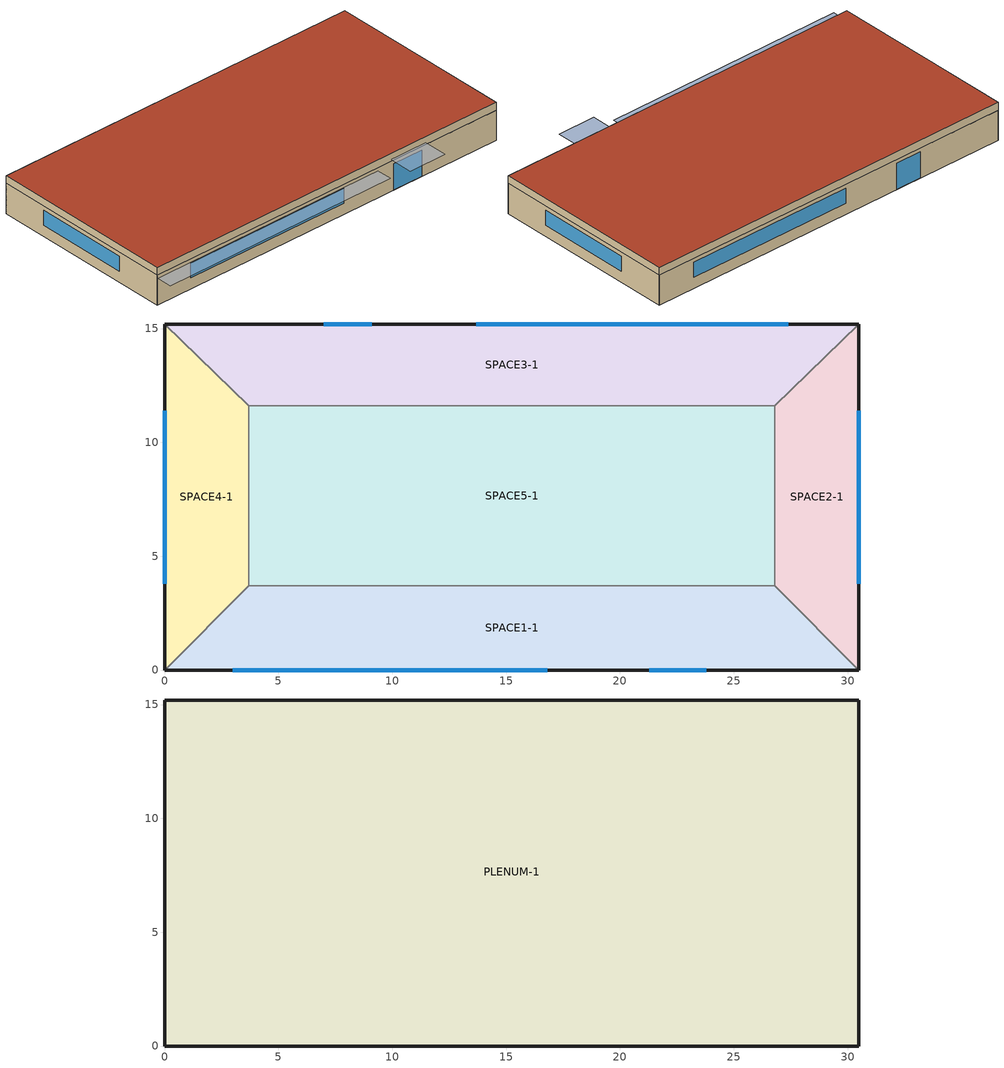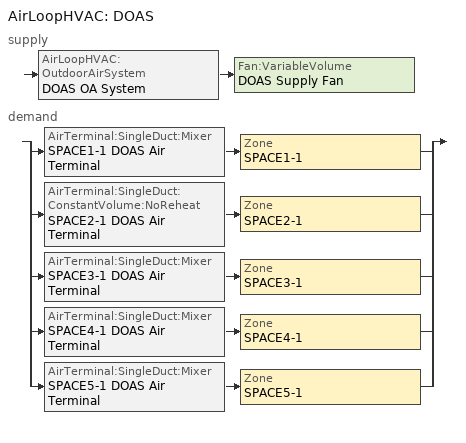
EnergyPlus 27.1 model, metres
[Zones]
SPACE1-1
 floor ground (FLOOR-SLAB-1): 26.8,3.7 30.5,0 0,0 3.7,3.7 z0
 wall outside (WALL-1): 0,0 30.5,0 z0:2.4
 wall to SPACE2-1 (INT-WALL-1): 30.5,0 26.8,3.7 z0:2.4
 wall to SPACE4-1 (INT-WALL-1): 3.7,3.7 0,0 z0:2.4
 wall to SPACE5-1 (INT-WALL-1): 26.8,3.7 3.7,3.7 z0:2.4
 window (Sgl Grey 3mm): 3,0 16.8,0 z0.9:2.1; 21.3,0 23.8,0 z0:2.1
SPACE2-1
 floor ground (FLOOR-SLAB-1): 26.8,11.6 30.5,15.2 30.5,0 26.8,3.7 z0
 wall outside (WALL-1): 30.5,0 30.5,15.2 z0:2.4
 wall to SPACE3-1 (INT-WALL-1): 30.5,15.2 26.8,11.6 z0:2.4
 wall to SPACE5-1 (INT-WALL-1): 26.8,11.6 26.8,3.7 z0:2.4
 window (Sgl Grey 3mm): 30.5,3.8 30.5,11.4 z0.9:2.1
SPACE3-1
 floor ground (FLOOR-SLAB-1): 26.8,11.6 3.7,11.6 0,15.2 30.5,15.2 z0
 wall outside (WALL-1): 30.5,15.2 0,15.2 z0:2.4
 wall to SPACE4-1 (INT-WALL-1): 0,15.2 3.7,11.6 z0:2.4
 wall to SPACE5-1 (INT-WALL-1): 3.7,11.6 26.8,11.6 z0:2.4
 window (Sgl Grey 3mm): 27.4,15.2 13.7,15.2 z0.9:2.1; 9.1,15.2 7,15.2 z0:2.1
SPACE4-1
 floor ground (FLOOR-SLAB-1): 3.7,3.7 0,0 0,15.2 3.7,11.6 z0
 wall outside (WALL-1): 0,15.2 0,0 z0:2.4
 wall to SPACE5-1 (INT-WALL-1): 3.7,3.7 3.7,11.6 z0:2.4
 window (Sgl Grey 3mm): 0,11.4 0,3.8 z0.9:2.1
SPACE5-1
 floor ground (FLOOR-SLAB-1): 26.8,11.6 26.8,3.7 3.7,3.7 3.7,11.6 z0
PLENUM-1
 floor to SPACE1-1 (CLNG-1): 26.8,3.7 30.5,0 0,0 3.7,3.7 z2.4
 floor to SPACE2-1 (CLNG-1): 26.8,11.6 30.5,15.2 30.5,0 26.8,3.7 z2.4
 floor to SPACE3-1 (CLNG-1): 26.8,11.6 3.7,11.6 0,15.2 30.5,15.2 z2.4
 floor to SPACE4-1 (CLNG-1): 3.7,3.7 0,0 0,15.2 3.7,11.6 z2.4
 floor to SPACE5-1 (CLNG-1): 26.8,11.6 26.8,3.7 3.7,3.7 3.7,11.6 z2.4
 wall outside (WALL-1): 0,0 30.5,0 30.5,15.2 0,15.2 0,0 z2.4:3
 roof outside (ROOF-1): 0,15.2 0,0 30.5,0 30.5,15.2 z3
shading: 0,-1.3 0,0 19.8,0 19.8,-1.3 z2.2; 21,-2 21,0 24.1,0 24.1,-2 z2.6
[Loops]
AirLoopHVAC 'DOAS'
 supply: AirLoopHVAC:OutdoorAirSystem 'DOAS OA System' > Fan:VariableVolume 'DOAS Supply Fan'
 demand: split
  | AirTerminal:SingleDuct:Mixer 'SPACE1-1 DOAS Air Terminal' > Zone 'SPACE1-1'
  | AirTerminal:SingleDuct:ConstantVolume:NoReheat 'SPACE2-1 DOAS Air Terminal' > Zone 'SPACE2-1'
  | AirTerminal:SingleDuct:Mixer 'SPACE3-1 DOAS Air Terminal' > Zone 'SPACE3-1'
  | AirTerminal:SingleDuct:Mixer 'SPACE4-1 DOAS Air Terminal' > Zone 'SPACE4-1'
  | AirTerminal:SingleDuct:Mixer 'SPACE5-1 DOAS Air Terminal' > Zone 'SPACE5-1'
[Building]
FPFC with DOAS to Supply Side: North Axis {deg}=30; Terrain=City; Loads Convergence Tolerance Value {W}=0.04; Temperature Convergence Tolerance Value {deltaC}=0.4; Solar Distribution=FullExterior; Maximum Number of Warmup Days=25; Minimum Number of Warmup Days=6
[Site:Location]
Miami Intl Ap FL USA WMO=722020: Latitude {deg}=25.82; Longitude {deg}=-80.3; Time Zone {hr}=-5; Elevation {m}=11
[SizingPeriod:DesignDay] Day of Month=21; Humidity Condition Type=Wetbulb; Barometric Pressure {Pa}=101217; Rain Indicator=No; Snow Indicator=No; Daylight Saving Time Indicator=No; Solar Model Indicator=ASHRAEClearSky
Name | Month | Day Type | Maximum Dry-Bulb Temperature {C} | Daily Dry-Bulb Temperature Range {deltaC} | Wetbulb or DewPoint at Maximum Dry-Bulb {C} | Wind Speed {m/s} | Wind Direction {deg} | Sky Clearness
Miami Intl Ap Ann Htg 99.6% Condns DB | 1 | WinterDesignDay | 8.7 | 0 | 8.7 | 3.8 | 340 | 0
Miami Intl Ap Ann Clg .4% Condns DB=>MWB | 7 | SummerDesignDay | 33.2 | 6.7 | 25.3 | 4.5 | 140 | 1
[Site:GroundTemperature:BuildingSurface]
22.03, 22.03, 22.13, 22.3, 22.43, 22.52, 22.62, 22.77, 22.78, 22.55, 22.44, 22.2
[Material] Thermal Absorptance=0.9
Name | Roughness | Thickness {m} | Conductivity {W/m-K} | Density {kg/m3} | Specific Heat {J/kg-K} | Solar Absorptance | Visible Absorptance
RG01 | Rough | 0.0127 | 1.442 | 881 | 1674 | 0.65 | 0.65
BR01 | VeryRough | 0.0095 | 0.162 | 1121 | 1464 | 0.7 | 0.7
IN46 | VeryRough | 0.0762 | 0.023 | 24 | 1590 | 0.5 | 0.5
WD01 | MediumSmooth | 0.0191 | 0.115 | 513 | 1381 | 0.78 | 0.78
PW03 | MediumSmooth | 0.0127 | 0.115 | 545 | 1213 | 0.78 | 0.78
IN02 | Rough | 0.0901 | 0.043 | 10 | 837 | 0.75 | 0.75
GP01 | MediumSmooth | 0.0127 | 0.16 | 801 | 837 | 0.75 | 0.75
GP02 | MediumSmooth | 0.0159 | 0.16 | 801 | 837 | 0.75 | 0.75
CC03 | MediumRough | 0.1016 | 1.31 | 2243 | 837 | 0.65 | 0.65
[Material:NoMass]
MAT-CLNG-1: Roughness=Rough; Thermal Resistance {m2-K/W}=0.652259; Thermal Absorptance=0.65; Solar Absorptance=0.65; Visible Absorptance=0.65
[Material:AirGap]
AL21: Thermal Resistance {m2-K/W}=0.157
[WindowMaterial:Glazing]
CLEAR 3MM: Optical Data Type=SpectralAverage; Thickness {m}=0.003; Solar Transmittance at Normal Incidence=0.837; Front Side Solar Reflectance at Normal Incidence=0.075; Back Side Solar Reflectance at Normal Incidence=0.075; Visible Transmittance at Normal Incidence=0.898; Front Side Visible Reflectance at Normal Incidence=0.081; Back Side Visible Reflectance at Normal Incidence=0.081; Infrared Transmittance at Normal Incidence=0; Front Side Infrared Hemispherical Emissivity=0.84; Back Side Infrared Hemispherical Emissivity=0.84; Conductivity {W/m-K}=0.9
[Construction]
ROOF-1: RG01, BR01, IN46, WD01
WALL-1: WD01, PW03, IN02, GP01
CLNG-1: MAT-CLNG-1
FLOOR-SLAB-1: CC03
INT-WALL-1: GP02, AL21, GP02
Sgl Grey 3mm: CLEAR 3MM
[Zone] Type=1; Multiplier=1
Name | Ceiling Height {m} | Volume {m3}
PLENUM-1 | 0.6096 | 283.2
SPACE1-1; SPACE3-1 | 2.4384 | 239.247
SPACE2-1; SPACE4-1 | 2.4384 | 103.311
SPACE5-1 | 2.4384 | 447.683
[People] Number of People Schedule=OCCUPY-1; Number of People Calculation Method=people; Fraction Radiant=0.3; Activity Level Schedule=ActSchd
Name | Zone or ZoneList or Space or SpaceList | Number of People
SPACE1-1 People 1 | SPACE1-1 | 11
SPACE2-1 People 1 | SPACE2-1 | 5
SPACE3-1 People 1 | SPACE3-1 | 11
SPACE4-1 People 1 | SPACE4-1 | 5
SPACE5-1 People 1 | SPACE5-1 | 20
[Lights] Schedule=LIGHTS-1; Design Level Calculation Method=LightingLevel; Fraction Radiant=0.59; Fraction Visible=0.2; Fraction Replaceable=0
Name | Zone or ZoneList or Space or SpaceList | Lighting Level {W} | Return Air Fraction
SPACE1-1 Lights 1 | SPACE1-1 | 1584 | 0.21
SPACE2-1 Lights 1 | SPACE2-1 | 684 | 0
SPACE3-1 Lights 1 | SPACE3-1 | 1584 | 0
SPACE4-1 Lights 1 | SPACE4-1 | 684 | 0
SPACE5-1 Lights 1 | SPACE5-1 | 2964 | 0
[ElectricEquipment] Schedule=EQUIP-1; Design Level Calculation Method=EquipmentLevel; Fraction Latent=0; Fraction Radiant=0.3; Fraction Lost=0
Name | Zone or ZoneList or Space or SpaceList | Design Level {W}
SPACE1-1 ElecEq 1 | SPACE1-1 | 1056
SPACE2-1 ElecEq 1 | SPACE2-1 | 456
SPACE3-1 ElecEq 1 | SPACE3-1 | 1056
SPACE4-1 ElecEq 1 | SPACE4-1 | 456
SPACE5-1 ElecEq 1 | SPACE5-1 | 1976
[ZoneInfiltration:DesignFlowRate] Schedule=INFIL-SCH; Design Flow Rate Calculation Method=flow/zone; Constant Term Coefficient=0; Temperature Term Coefficient=0; Velocity Term Coefficient=0.2237; Velocity Squared Term Coefficient=0
Name | Zone or ZoneList or Space or SpaceList | Design Flow Rate {m3/s}
SPACE1-1 Infil 1 | SPACE1-1 | 0.0167
SPACE2-1 Infil 1 | SPACE2-1 | 0.00717
SPACE3-1 Infil 1 | SPACE3-1 | 0.0167
SPACE4-1 Infil 1 | SPACE4-1 | 0.00717
SPACE5-1 Infil 1 | SPACE5-1 | 0.031089
[DesignSpecification:OutdoorAir] Outdoor Air Method=Sum; Outdoor Air Flow per Person {m3/s-person}=0.0025; Outdoor Air Flow per Zone Floor Area {m3/s-m2}=0.0003; Outdoor Air Flow per Zone {m3/s}=0
SZ DSOA SPACE1-1; SZ DSOA SPACE2-1; SZ DSOA SPACE3-1; SZ DSOA SPACE4-1; SZ DSOA SPACE5-1
[DesignSpecification:ZoneAirDistribution]
ZoneAirDistribution: Zone Air Distribution Effectiveness in Cooling Mode=1; Zone Air Distribution Effectiveness in Heating Mode=1; Zone Secondary Recirculation Fraction=0
[Sizing:Zone] Zone Cooling Design Supply Air Temperature Input Method=SupplyAirTemperature; Zone Heating Design Supply Air Temperature Input Method=SupplyAirTemperature; Zone Heating Design Supply Air Temperature {C}=50; Zone Cooling Design Supply Air Humidity Ratio {kgWater/kgDryAir}=0.008; Zone Heating Design Supply Air Humidity Ratio {kgWater/kgDryAir}=0.008; Cooling Design Air Flow Method=DesignDay; Cooling Design Air Flow Rate {m3/s}=0; Cooling Minimum Air Flow Fraction=0; Heating Design Air Flow Method=DesignDay; Heating Design Air Flow Rate {m3/s}=0; Heating Maximum Air Flow Fraction=0; Design Specification Zone Air Distribution Object=ZoneAirDistribution; Dedicated Outdoor Air System Control Strategy=ColdSupplyAir; Dedicated Outdoor Air High Setpoint Temperature for Design {C}=15.6
Name | Zone Cooling Design Supply Air Temperature {C} | Design Specification Outdoor Air Object | Account for Dedicated Outdoor Air System | Dedicated Outdoor Air Low Setpoint Temperature for Design {C}
SPACE1-1 | 13.8 | SZ DSOA SPACE1-1 | No | 13.8
SPACE2-1 | 12.5 | SZ DSOA SPACE2-1 | No | 12.8
SPACE3-1 | 12.5 | SZ DSOA SPACE3-1 | No | 13.8
SPACE4-1 | 13.5 | SZ DSOA SPACE4-1 | Yes | 12.8
SPACE5-1 | 14.5 | SZ DSOA SPACE5-1 | Yes | 13.8
[Sizing:System]
DOAS: Type of Load to Size On=VentilationRequirement; Design Outdoor Air Flow Rate {m3/s}=autosize; Central Heating Maximum System Air Flow Ratio=1; Preheat Design Temperature {C}=2; Preheat Design Humidity Ratio {kgWater/kgDryAir}=0.008; Precool Design Temperature {C}=11; Precool Design Humidity Ratio {kgWater/kgDryAir}=0.008; Central Cooling Design Supply Air Temperature {C}=12.8; Central Heating Design Supply Air Temperature {C}=12.2; Type of Zone Sum to Use=NonCoincident; 100% Outdoor Air in Cooling=Yes; 100% Outdoor Air in Heating=Yes; Central Cooling Design Supply Air Humidity Ratio {kgWater/kgDryAir}=0.00924; Central Heating Design Supply Air Humidity Ratio {kgWater/kgDryAir}=0.003; Cooling Supply Air Flow Rate Method=DesignDay; Cooling Supply Air Flow Rate {m3/s}=0; Heating Supply Air Flow Rate Method=DesignDay; Heating Supply Air Flow Rate {m3/s}=0; System Outdoor Air Method=ZoneSum; Zone Maximum Outdoor Air Fraction=1; Cooling Design Capacity Method=CoolingDesignCapacity; Cooling Design Capacity {W}=autosize; Heating Design Capacity Method=HeatingDesignCapacity; Heating Design Capacity {W}=autosize; Central Cooling Capacity Control Method=OnOff
[ZoneControl:Thermostat] Control Type Schedule=HVACTemplate-Always 4; Control 1=All Zones Dual SP Control
Name | Zone or ZoneList
SPACE1-1 Thermostat | SPACE1-1
SPACE2-1 Thermostat | SPACE2-1
SPACE3-1 Thermostat | SPACE3-1
SPACE4-1 Thermostat | SPACE4-1
SPACE5-1 Thermostat | SPACE5-1
[ThermostatSetpoint:DualSetpoint]
All Zones Dual SP Control: Heating Setpoint Temperature Schedule=Htg-SetP-Sch; Cooling Setpoint Temperature Schedule=Clg-SetP-Sch
[ZoneHVAC:PackagedTerminalAirConditioner] Availability Schedule=FanAvailSched; Cooling Supply Air Flow Rate {m3/s}=Autosize; Heating Supply Air Flow Rate {m3/s}=Autosize; Cooling Outdoor Air Flow Rate {m3/s}=0; Heating Outdoor Air Flow Rate {m3/s}=0; No Load Outdoor Air Flow Rate {m3/s}=0; Fan Placement=BlowThrough
Name | Supply Air Fan | Heating Coil | Cooling Coil | Supply Air Fan Operating Mode Schedule
SPACE1-1 PTAC | SPACE1-1 Supply Fan | SPACE1-1 Heating Coil | SPACE1-1 PTAC CCoil | ContsFanSch
SPACE2-1 PTAC | SPACE2-1 Supply Fan | SPACE2-1 Heating Coil | SPACE2-1 PTAC CCoil | ContsFanSch
SPACE3-1 PTAC | SPACE3-1 Supply Fan | SPACE3-1 Heating Coil | SPACE3-1 PTAC CCoil | ContsFanSch
SPACE4-1 PTAC | SPACE4-1 Supply Fan | SPACE4-1 Heating Coil | SPACE4-1 PTAC CCoil | CyclingFanSch
SPACE5-1 PTAC | SPACE5-1 Supply Fan | SPACE5-1 Heating Coil | SPACE5-1 PTAC CCoil | CyclingFanSch
[Coil:Cooling:DX:SingleSpeed] Availability Schedule=FanAvailSched; Gross Rated Total Cooling Capacity {W}=Autosize; Gross Rated Sensible Heat Ratio=Autosize; Gross Rated Cooling COP {W/W}=3; Rated Air Flow Rate {m3/s}=Autosize; 2023 Rated Evaporator Fan Power Per Volume Flow Rate {W/(m3/s)}=934.4; Total Cooling Capacity Function of Temperature Curve=HPACCoolCapFT; Total Cooling Capacity Function of Flow Fraction Curve=HPACCoolCapFFF; Energy Input Ratio Function of Temperature Curve=HPACEIRFT; Energy Input Ratio Function of Flow Fraction Curve=HPACEIRFFF; Part Load Fraction Correlation Curve=HPACPLFFPLR
SPACE1-1 PTAC CCoil; SPACE2-1 PTAC CCoil; SPACE3-1 PTAC CCoil; SPACE4-1 PTAC CCoil; SPACE5-1 PTAC CCoil
[AirTerminal:SingleDuct:Mixer] Per Person Ventilation Rate Mode=CurrentOccupancy
Name | ZoneHVAC Unit Object | Mixer Connection Type | Design Specification Outdoor Air Object
SPACE1-1 DOAS Air Terminal | SPACE1-1 PTAC | InletSide | SZ DSOA SPACE1-1
SPACE3-1 DOAS Air Terminal | SPACE3-1 PTAC | InletSide | SZ DSOA SPACE3-1
SPACE4-1 DOAS Air Terminal | SPACE4-1 PTAC | SupplySide | SZ DSOA SPACE4-1
SPACE5-1 DOAS Air Terminal | SPACE5-1 PTAC | SupplySide | SZ DSOA SPACE5-1
[AirTerminal:SingleDuct:ConstantVolume:NoReheat]
SPACE2-1 DOAS Air Terminal: Availability Schedule=FanAvailSched; Maximum Air Flow Rate {m3/s}=autosize; Design Specification Outdoor Air Object=SZ DSOA SPACE2-1; Per Person Ventilation Rate Mode=CurrentOccupancy
[Zone equipment]
SPACE1-1: SPACE1-1 DOAS Air Terminal, SPACE1-1 PTAC
SPACE2-1: SPACE2-1 DOAS Air Terminal, SPACE2-1 PTAC
SPACE3-1: SPACE3-1 DOAS Air Terminal, SPACE3-1 PTAC
SPACE4-1: SPACE4-1 DOAS Air Terminal, SPACE4-1 PTAC
SPACE5-1: SPACE5-1 DOAS Air Terminal, SPACE5-1 PTAC
[Fan:OnOff] Availability Schedule=FanAvailSched; Fan Total Efficiency=0.7; Pressure Rise {Pa}=75; Maximum Flow Rate {m3/s}=autosize; Motor Efficiency=0.9; Motor In Airstream Fraction=1
SPACE1-1 Supply Fan; SPACE2-1 Supply Fan; SPACE3-1 Supply Fan; SPACE4-1 Supply Fan; SPACE5-1 Supply Fan
[Coil:Heating:Fuel] Availability Schedule=FanAvailSched; Fuel Type=NaturalGas; Burner Efficiency=0.8; Nominal Capacity {W}=autosize
SPACE1-1 Heating Coil; SPACE2-1 Heating Coil; SPACE3-1 Heating Coil; SPACE4-1 Heating Coil; SPACE5-1 Heating Coil
[Fan:VariableVolume]
DOAS Supply Fan: Availability Schedule=FanAvailSched; Fan Total Efficiency=0.7; Pressure Rise {Pa}=1000; Maximum Flow Rate {m3/s}=autosize; Fan Power Minimum Flow Rate Input Method=Fraction; Fan Power Minimum Flow Fraction=0; Motor Efficiency=0.9; Motor In Airstream Fraction=1; Fan Power Coefficient 1=0.00153024; Fan Power Coefficient 2=0.00520806; Fan Power Coefficient 3=1.10862; Fan Power Coefficient 4=-0.116356; Fan Power Coefficient 5=0
[Controller:OutdoorAir]
DOAS OA Controller: Minimum Outdoor Air Flow Rate {m3/s}=autosize; Maximum Outdoor Air Flow Rate {m3/s}=autosize; Economizer Control Type=NoEconomizer; Economizer Control Action Type=ModulateFlow; Economizer Minimum Limit Dry-Bulb Temperature {C}=12.2; Lockout Type=NoLockout; Minimum Limit Type=ProportionalMinimum
[AirLoopHVAC]
DOAS: Design Supply Air Flow Rate {m3/s}=autosize
[AirLoopHVAC:ReturnPlenum]
Return-Plenum-1: Zone=PLENUM-1
[AvailabilityManager:Scheduled]
DOAS Availability: Schedule=FanAvailSched
[SetpointManager:Scheduled]
DOAS Cooling Supply Air Temp Manager: Control Variable=Temperature; Schedule=Always 21.1; Setpoint Node or NodeList=DOAS Mixed Air Outlet
[Schedule:Compact]
OCCUPY-1: Through: 12/31, For: WeekDays SummerDesignDay CustomDay1 CustomDay2, Until: 8:00, 0, Until: 11:00, 1, Until: 12:00, 0.8, Until: 13:00, 0.4, Until: 14:00, 0.8, Until: 18:00, 1, Until: 19:00, 0.5, Until: 21:00, 0.1, Until: 24:00, 0, For: Weekends WinterDesignDay Holiday, Until: 24:00, 0
LIGHTS-1: Through: 12/31, For: WeekDays SummerDesignDay CustomDay1 CustomDay2, Until: 8:00, 0.05, Until: 9:00, 0.9, Until: 10:00, 0.95, Until: 11:00, 1, Until: 12:00, 0.95, Until: 13:00, 0.8, Until: 14:00, 0.9, Until: 18:00, 1, Until: 19:00, 0.6, Until: 21:00, 0.4, Until: 24:00, 0.05, For: Weekends WinterDesignDay Holiday, Until: 24:00, 0.05
EQUIP-1: Through: 12/31, For: WeekDays SummerDesignDay CustomDay1 CustomDay2, Until: 8:00, 0.02, Until: 9:00, 0.4, Until: 14:00, 0.9, Until: 15:00, 0.8, Until: 16:00, 0.7, Until: 18:00, 0.5, Until: 21:00, 0.3, Until: 24:00, 0.02, For: Weekends WinterDesignDay Holiday, Until: 24:00, 0.02
INFIL-SCH: Through: 12/31, For: WeekDays CustomDay1 CustomDay2, Until: 7:00, 1, Until: 21:00, 0, Until: 24:00, 1, For: Weekends Holiday, Until: 24:00, 1, For: SummerDesignDay, Until: 24:00, 1, For: WinterDesignDay, Until: 24:00, 1
ActSchd: Through: 12/31, For: AllDays, Until: 24:00, 117.24
Htg-SetP-Sch: Through: 12/31, For: WeekDays CustomDay1 CustomDay2, Until: 6:00, 13, Until: 7:00, 18, Until: 21:00, 23, Until: 24:00, 13, For: WeekEnds Holiday, Until: 24:00, 13, For: SummerDesignDay, Until: 24:00, 13, For: WinterDesignDay, Until: 24:00, 23
Clg-SetP-Sch: Through: 12/31, For: WeekDays CustomDay1 CustomDay2, Until: 7:00, 32, Until: 21:00, 24, Until: 24:00, 32, For: WeekEnds Holiday, Until: 24:00, 32, For: SummerDesignDay, Until: 24:00, 24, For: WinterDesignDay, Until: 24:00, 32
FanAvailSched: Through: 12/31, For: WeekDays CustomDay1 CustomDay2, Until: 7:00, 0, Until: 21:00, 1, Until: 24:00, 0, For: Weekends Holiday, Until: 24:00, 0, For: SummerDesignDay, Until: 24:00, 1, For: WinterDesignDay, Until: 24:00, 1
HVACTemplate-Always 4: Through: 12/31, For: AllDays, Until: 24:00, 4
Always 21.1: Through: 12/31, For: AllDays, Until: 24:00, 21.1
CyclingFanSch: Through: 12/31, For: AllDays, Until: 24:00, 0
ContsFanSch: Through: 12/31, For: AllDays, Until: 24:00, 1
[Curve:Quadratic]
Name | Coefficient1 Constant | Coefficient2 x | Coefficient3 x**2 | Minimum Value of x | Maximum Value of x
HPACCoolCapFFF | 0.8 | 0.2 | 0 | 0.5 | 1.5
HPACEIRFFF | 1.1552 | -0.1808 | 0.0256 | 0.5 | 1.5
HPACPLFFPLR | 0.85 | 0.15 | 0 | 0 | 1
[Curve:Biquadratic] Minimum Value of x=12.77778; Maximum Value of x=23.88889; Minimum Value of y=18; Maximum Value of y=46.11111; Input Unit Type for X=Temperature; Input Unit Type for Y=Temperature; Output Unit Type=Dimensionless
Name | Coefficient1 Constant | Coefficient2 x | Coefficient3 x**2 | Coefficient4 y | Coefficient5 y**2 | Coefficient6 x*y
HPACCoolCapFT | 0.942588 | 0.00954335 | 0.00068377 | -0.0110427 | 5.249e-06 | -9.72e-06
HPACEIRFT | 0.342414 | 0.034885 | -0.0006237 | 0.00497722 | 0.000437951 | -0.000728028
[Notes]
DOAToPTAC_DrawReturnAir.idf
Basic file description:  1 story building divided into 4 exterior and one interior conditioned zones and return plenum
Illustrates the use of a dedicated outdoor air system (DOAS) with Packaged Terminal AirConditioner (PTAC)
The DOAS air is ducted to the inlet side of the PTAC and mixed with zone recirculating air through the
use of inlet side mixer terminal units for zones: SPACE1-1, and SPACE3-1. The DOAS air is ducted
to the outlet side of the PTAC and mixed with the PTAC outlet through the use of supply side mixer
terminal units for zones: SPACE4-1 and SPACE5-1. The DOAS air delivers OA to SPACE2-1 via an uncontrolled
terminal unit.
Highlights:              DOAS ducted to inlet and supply side of ZoneHVAC:PackagedTerminalAirConditioner using AirTerminal:SingleDuct:Mixer,
except for SPACE2-1, using AirTerminal:SingleDuct:ConstantVolume:NoReheat.
Each AirTerminal:SingleDuct:Mixers specifies outdoor air flow rate for each zone with OutDoor Air Method = Sum in
DesignSpecification:OutdoorAir.
All zone return air is connected to a return plenum. There are 3 induce nodes and 1 return outlet node as plenum outlets.
PTAC1 serves SPACE1-1 and receives OA from return outlet node. The inlet side mixer draws air from retunr node with
impact of light return heat.
PTAC2 and OA distribution have their own zone inlet nodes. OA entering the terminal unit is from
an induce node, and PTAC2 draws air from a zone exhaust node.
PTAC3 is connected to a ternimal mixer with InletSide connection. The primary air is from DOAS disctribution and the Mixer
draws air from an induce node.
PTAC4 is connected to a ternimal mixer with SupplySide connection. The primary air is from DOAS disctribution via return
plenum outlet, and the PTAC4 draws air from the zone directly.
PTAC5 is connected to a ternimal mixer with SupplySide connection. The primary air is from DOAS disctribution via return
plenum outlet, and the PTAC5 draws air from an induce node of zone plenum.
Mass balance: a sum of all zone return flows = a sum of mass flow rates from outlet node and all induce node.
Simulation Location/Run: Miami Intl Ap FL USA WMO=722020, 2 design days, 2 run periods.
Run Control executes the design days only.
Location:                Miami, FL USA
Design Days:             Miami Intl Ap FL USA Annual Heating 99.6%, MaxDB=8.7°C
Miami Intl Ap FL USA Annual Cooling (DB=>MWB) .4%, MaxDB=33.2°C MWB=25.3°C
Run Period (Weather File): Winter 1/14, Summer 7/7.
Run Control:             Zone sizing required, No System sizing required (Run Control executes 2 design days)
Building: Single floor rectangular building 100 ft x 50 ft. 5 zones - 4 exterior, 1 interior, zone height 8 feet.
Exterior zone depth is 12 feet. There is a 2 foot high return plenum: the overall building height is
10 feet. There are windows on all 4 facades; the south and north facades have glass doors.
The south facing glass is shaded by overhangs. The walls are woodshingle over plywood, R11 insulation,
and gypboard. The roof is a gravel built up roof with R-3 mineral board insulation and plywood sheathing.
The windows are of various single and double pane construction with 3mm and 6mm glass and either 6mm or
13mm argon or air gap.  The window to wall ratio is approximately 0.29.
The south wall and door have overhangs.
The building is oriented 30 degrees east of north.
Floor Area:        463.6 m2 (5000 ft2)
Number of Stories: 1
Zone Description Details:
Internal gains description:     lighting is 1.5 watts/ft2, office equip is 1.0 watts/ft2. There is 1 occupant
per 100 ft2 of floor area. The infiltration is 0.25 air changes per hour.
Interzone Surfaces:             6 interzone surfaces (see diagram)
Internal Mass:                  None
Windows:                        4 ea.: 1) Double pane clear, 3mm glass, 13mm air gap
2) Double pane clear, 3mm glass, 13mm argon gap
3) Double pane clear, 6mm glass, 6mm air gap
4) Double pane lowE,  6mm lowE glass outside, 6mm air gap, 6mm clear glass
Doors:                          2 ea.:    Single pane grey,  3mm glass
Detached Shading:               None
Daylight:                       None
Natural Ventilation:            None
Compact Schedules:              Yes
HVAC:                           Packaged terminal air conditioner in each zone and a dedicated outdoor air system with
heat recovery and standard VAV fan. There are no central HVAC heating or cooling coils.
There is no conventional central plant.
Zonal Equipment:                Yes
Central Air Handling Equipment: Yes
System Equipment Autosize:      Yes
Purchased Cooling:              None
Purchased Heating:              None
Coils:                          Yes
Pumps:                          Yes
Standard Reports:               All
Timestep or Hourly Variables:   Hourly
Time bins Report:               None
HTML Report:                    Yes
